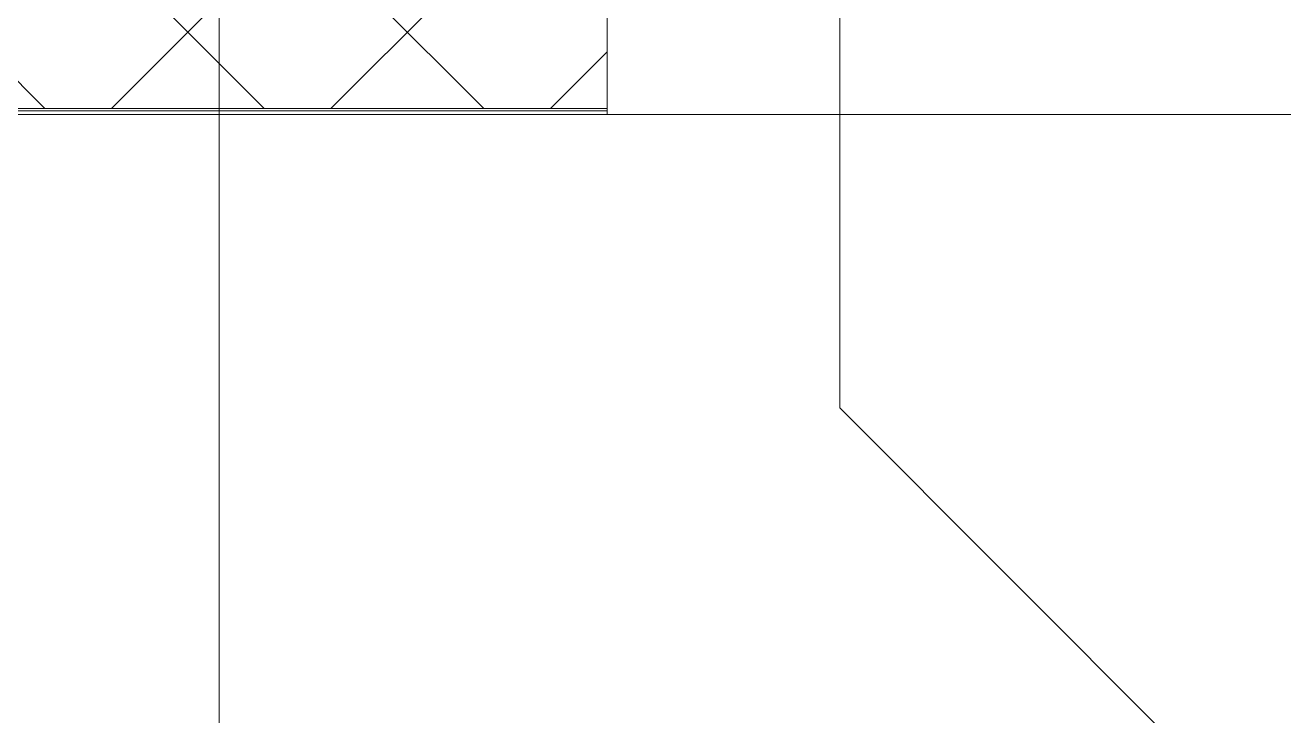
# Model space of a CAD drawing. Header units: millimetres. Extents: x -164500 to 426394, y -23753 to 102118.
# Drawn here: x 214182 to 215804, y 73506 to 74397 of the extents above; entities that cross this region are included whole.
import ezdxf

# ---------------------------------------------------------------- set-up
doc = ezdxf.new("R2010")
doc.units = ezdxf.units.MM
doc.layers.add('A-WALL', color=7, linetype='Continuous', lineweight=5)
doc.layers.add('Оси', color=7, linetype='Continuous', lineweight=9)
doc.layers.add('A-WALL-1', color=9, linetype='Continuous', lineweight=5, true_color=0x808080)
doc.layers.add('A-WALL-FNSH-1', color=9, linetype='Continuous', lineweight=5, true_color=0x808080)

# ---------------------------------------------------------------- blocks, each defined once
blk = doc.blocks.new('2floor')
at = {"layer": 'A-WALL'}
h = blk.add_hatch(dxfattribs=at)
h.set_pattern_fill('FP_24', color=256, style=0, pattern_type=2)
h.set_pattern_definition([(45, (148772.12, 0), (-141.42136, 141.42136), []), (135, (148772.12, 0), (-141.42136, -141.42136), [])])
h.paths.add_polyline_path([(224252.1, -250), (224472.1, -250), (224472.1, -100), (220332.1, -100), (220332.1, -250), (224048.6, -250)])
h.paths.add_polyline_path([(216098.5, -250), (219432.1, -250), (219432.1, -100), (215832.1, -100), (215832.1, -250)])
h.paths.add_polyline_path([(214182.1, -250), (214932.1, -250), (214932.1, -100), (213932.1, -100), (213932.1, -250)])
h.paths.add_polyline_path([(210182.1, -250), (210832.1, -250), (210832.1, -100), (209682.1, -100), (209682.1, -250)])
h.paths.add_polyline_path([(207582.1, -250), (207582.1, -100), (206832.1, -100), (206832.1, -250), (207425.7, -250)])
h.paths.add_polyline_path([(205182.1, -250), (205932.1, -250), (205932.1, -100), (205182.1, -100), (205182.1, -118)])
h.paths.add_polyline_path([(200682.1, -250), (202082.1, -250), (202082.1, -100), (200682.1, -100)])
h.paths.add_polyline_path([(196584.7, -250), (197582.1, -250), (197582.1, -100), (196182.1, -100), (196182.1, -250)])
h.paths.add_polyline_path([(191682.1, -250), (192808.5, -250), (192808.5, -100), (191432.1, -100), (191432.1, -250), (191525.5, -250)])
h.paths.add_polyline_path([(194082.1, -250), (194082.1, -100), (193708.5, -100), (193708.5, -250)])
h.paths.add_polyline_path([(187262.1, -250), (188332.1, -250), (188332.1, -100), (186762.1, -100), (186762.1, -250), (187189.1, -250)])
h.paths.add_polyline_path([(181782.1, -250), (182642.1, -250), (182642.1, -100), (181782.1, -100), (181782.1, -118)])
h.paths.add_polyline_path([(183575.5, -250), (184662.1, -250), (184662.1, -100), (183542.1, -100), (183542.1, -250)])
h.paths.add_polyline_path([(178516.3, -250), (179682.1, -250), (179682.1, -100), (177981.9, -100), (177981.9, -250)])
h.paths.add_polyline_path([(171289, -250), (171482.1, -250), (171482.1, -100), (170382.1, -100), (170382.1, -250), (171282.1, -250)])
h.paths.add_polyline_path([(174902.6, -250), (175181.9, -250), (175181.9, -100), (173582.1, -100), (173582.1, -250), (174332.1, -250)])
h.paths.add_polyline_path([(165432.1, -250), (166032.1, -250), (166032.1, -100), (164882.1, -100), (164882.1, -250)])
h.paths.add_polyline_path([(167582.1, -250), (167582.1, -100), (166932.1, -100), (166932.1, -250), (166952.6, -250)])
h.paths.add_polyline_path([(160932.1, -250), (161782.1, -250), (161782.1, -100), (160432.1, -100), (160432.1, -250), (160448, -250)])
h.paths.add_polyline_path([(155388.8, -250), (157332.1, -250), (157332.1, -100), (153402.1, -100), (153402.1, -250), (154666.1, -250)])
h.paths.add_polyline_path([(148662.1, -250), (152502.1, -250), (152502.1, -100), (148512.1, -100), (148512.1, -250)])
for p, q in [((213932.1, -250), (214932.1, -250)), ((213932.1, -253), (214932.1, -253)), ((215832.1, -258), (214932.1, -258))]:
    blk.add_line(p, q, dxfattribs=at)
at = {"layer": 'A-WALL-1'}
blk.add_line((214932.1, -250), (214932.1, 140), dxfattribs=at)
at = {"layer": 'A-WALL-FNSH-1'}
for p, q in [((213932.1, -258), (214932.1, -258)), ((214932.1, -258), (214932.1, -250))]:
    blk.add_line(p, q, dxfattribs=at)
at = {"layer": 'Оси'}
for p, q in [((215232.1, -636.3), (215232.1, 4363.7)), ((214432.1, -1906.3), (214432.1, 3093.7)), ((215232.1, -636.3), (215796.9, -1202.4))]:
    blk.add_line(p, q, dxfattribs=at)

msp = doc.modelspace()

# ---------------------------------------------------------------- block references
msp.add_blockref('2floor', (0, 74539.358))

doc.saveas('drawing.dxf')
